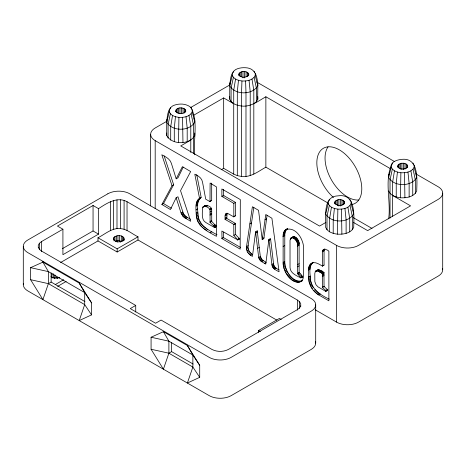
<?xml version="1.0" encoding="UTF-8"?>
<svg xmlns="http://www.w3.org/2000/svg" width="466" height="466" viewBox="0 0 466 466"><rect width="100%" height="100%" fill="white"/><g stroke="black" fill="none" stroke-linecap="round" stroke-linejoin="round"><path stroke-width="0.7" d="M150.652 205.96L150.652 134.301M155.19 208.669L155.19 140.633A15.495 8.947 0 0 1 155.195 127.975L167.108 121.108M194.776 133.031L194.776 135.6C189.499 145.031 171.983 145.031 166.706 135.6L166.706 133.031M194.089 118.364L194.776 119.587L194.776 122.15C189.499 131.587 171.983 131.587 166.706 122.15C167.341 116.681 167.469 109.388 172.519 105.998C175.606 104.378 179.113 103.901 182.561 104.116C185.666 104.506 188.829 105.427 191.101 107.698C198.563 122.197 193.011 139.317 194.776 154.805M166.706 122.15L169.257 111.793L169.257 109.696M390.875 168.948L265.865 96.771C258.321 100.965 250.766 107.227 241.539 106.032C236.99 105.444 231.596 103.889 229.732 99.217L229.732 96.648M257.797 83.198L257.797 85.767C252.52 95.198 235.004 95.198 229.732 85.767C230.367 80.292 230.489 73.005 235.546 69.615C238.627 67.995 242.134 67.512 245.582 67.733C261.1 68.316 257.121 89.117 257.797 99.217L256.422 101.658L253.813 103.732M229.732 85.767L232.284 75.41L232.284 73.308M257.797 99.217L257.797 96.648M311.224 263.494C314.969 260.937 319.297 264.496 322.402 266.022L322.414 251.809C322.489 247.982 327.19 249.362 328.88 251.203L328.88 300.803L318.668 294.908C313.28 291.803 309.605 286.06 308.708 279.944C308.842 274.328 306.226 265.288 313.053 262.445M322.356 266.121L324.045 265.072L324.056 250.859L324.889 248.832M442.566 268.637A15.495 8.947 0 0 1 438.162 276.134L358.5 322.128A15.5 8.947 0 0 1 336.58 322.128L336.58 245.401L155.19 140.633M442.7 269.808L442.7 193.081M199.046 198.895L199.53 198.353L194.8 174.197C198.167 175.729 201.842 178.047 202.494 182.014L205.71 199.163L209.997 201.656L210.102 183.033L216.515 186.965L216.504 236.326C208.185 231.911 197.328 226.791 196.343 216.055C196.215 209.84 193.961 200.613 201.172 197.409L196.722 174.668M216.999 234.713C209.391 230.618 199.798 226.057 198.231 216.492C197.968 210.504 195.638 202.448 200.695 197.945M287.493 228.62L285.396 231.27L284.79 234.281L284.767 262.434C285.186 270.95 292.415 283.293 302.213 280.759C292.264 286.369 283.299 272.185 283.124 263.383L283.124 236.192C282.903 232.983 284.464 229.598 287.691 228.526M329.322 299.16C321.196 295.456 312.232 289.776 310.566 280.235C310.304 274.503 308.177 266.942 312.867 262.544M169.257 111.793C170.783 115.62 175.199 116.89 178.921 117.374L178.519 142.421M232.284 75.41C233.81 79.232 238.219 80.501 241.947 80.991L241.539 92.588L241.539 176.433C250.766 177.628 258.321 171.366 265.865 167.172L328.058 203.077M328.186 201.452L328.186 203.549C329.712 207.37 334.122 208.646 337.85 209.129L337.442 234.177C343.337 234.474 351.02 233.402 353.7 227.356C354.003 215.688 355.983 193.052 337.85 195.871C322.332 196.46 326.311 217.255 325.635 227.356C327.499 232.027 332.893 233.583 337.442 234.177M391.207 165.063L391.207 167.166C392.733 170.987 397.149 172.257 400.871 172.746L400.463 197.788C406.358 198.091 414.041 197.019 416.721 190.967C417.029 179.305 419.004 156.663 400.871 159.483C397.76 159.873 394.603 160.799 392.331 163.065C383.827 180.295 391.219 200.625 388.656 218.886M315.82 271.084L317.655 270.915L322.315 273.501L322.402 287.289C322.216 288.244 327.19 290.563 325.571 291.256L318.01 286.864L316.035 284.813L314.853 281.668L314.789 273.478C314.969 268.393 321.75 269.622 323.957 272.552L324.045 286.34C325.285 288.291 330.149 290.312 325.571 291.256M216.474 226.47L211.733 221.472L211.68 209.018C210.62 205.617 205.174 204.032 202.815 207.265L202.425 209.001C202.506 213.451 201.096 220.034 206.024 222.637L214.61 227.577L216.474 226.47L214.61 227.577M301.013 277.777L297.477 273.612L297.465 246.165C299.323 242.052 291.372 233.6 290.027 240.345L290.027 267.467C290.079 273.07 296.335 275.569 300.413 277.724C305.37 277.922 300.518 274.02 299.125 272.662L299.108 245.215C300.133 241.633 295.491 234.142 291.926 237.905M175.461 116.727L174.29 128.179L174.29 141.623M238.487 80.338L237.31 91.796L237.31 175.641L241.539 176.433M334.39 208.483L333.213 219.935L333.213 233.379M397.411 172.094L396.24 183.546L396.24 196.996L400.463 197.788M225.94 213.766L228.049 213.614L233.798 216.876L233.833 203.362L221.868 196.402L221.868 188.986L240.316 199.582L240.182 249.141L222.002 238.65L221.868 231.049L237.794 239.926L233.833 235.371L233.769 224.385L225.154 219.41C225.136 217.342 224.35 213.981 227.041 213.131M223.517 189.388L223.517 195.452L235.481 202.413L235.441 215.927L233.798 216.876M239.163 239.128L239.268 238.47L235.481 234.421L235.417 223.435L226.802 218.461L227.128 213.335L225.486 214.284M264.49 263.342L266.133 262.393L262.084 259.772L260.319 256.405L257.226 230.839L255.584 231.788L252.45 256.393C248.704 254.815 245.716 250.778 246.514 246.601L252.397 206.764L258.543 210.312L262.218 239.594L263.861 238.65L267.07 215.368M250.539 255.292L252.182 254.343C249.386 252.525 247.516 249.007 248.157 245.652L253.83 207.248M211.68 183.103L211.68 200.386L209.997 201.656M279 269.826C276.338 268.725 273.525 266.657 273.525 263.476L270.525 238.493L268.882 239.442L265.777 264.088L261.111 261.339L259.329 259.148L258.671 257.354L255.584 231.788M256.958 232.948L257.226 230.839M262.218 239.594L265.795 214.5L271.917 218.269L279.076 271.765C276.093 270.239 271.882 268.433 271.882 264.426L268.882 239.442M172.519 115.492L170.696 126.67L170.696 140.115M235.546 79.104L233.716 90.288L233.716 174.133L237.31 175.641M331.448 207.248L329.619 218.426L329.619 231.87M394.469 170.859L392.64 182.037L392.64 216.533M170.381 113.791L168.08 124.597L168.08 138.041M233.402 77.408L231.101 88.208L231.101 101.658M329.311 205.547L327.004 216.346L327.004 229.796M392.331 169.164L390.03 179.963L390.03 218.088M170.055 109.05L170.381 107.698M233.076 72.661L233.402 71.31M328.979 200.799L329.311 199.454M391.999 164.416L392.331 163.065M328.186 203.549L325.635 213.906C330.907 223.342 348.422 223.342 353.7 213.906L351.148 203.549L351.148 201.452M391.207 167.166L388.656 177.523C393.933 186.953 411.449 186.953 416.721 177.523L414.169 167.166L414.169 165.063M302.259 276.891L302.655 276.833M42.913 261.339L42.913 262.131L48.388 271.62L48.388 283.643L42.913 299.621L30.581 279.687L30.581 267.665L42.913 262.131L79.214 283.089L91.546 302.865L91.546 314.888L79.214 320.585L84.696 304.607L84.696 292.584L79.214 283.089M163.409 331.699L168.884 341.188L168.884 353.211L163.409 369.188L151.077 349.255L151.077 337.233L163.409 331.699L187.384 345.539L199.71 365.315L199.71 377.338L187.384 383.035L192.86 367.057L192.86 355.034L187.384 345.539M190.53 219.27L185.852 216.521L183.47 213.766L177.936 196.745L176.142 197.759L170.399 209.543L161.877 204.51L172.006 185.684L173.649 184.734L164.149 155.906M172.006 185.684L161.824 154.794C165.605 156.751 170.061 158.912 171.377 163.345L176.195 178.816L178 177.802L183.22 167.143M316.688 271.072L317.736 269.989M54.149 278.616L54.941 277.072L54.941 274.899M117.17 242.227L117.962 240.683L117.962 235.621C120.211 235.511 123.146 235.918 124.172 238.225L124.172 240.398M161.877 204.51L163.519 203.56L173.649 184.734M300.727 306.698L300.727 303.791L299.603 301.793L297.465 300.098L127.032 201.696C117.147 196.25 106.638 203.333 98.536 208.657L98.536 234.13L62.916 254.692L62.916 229.225L41.538 241.563L39.4 243.264L38.276 245.262L38.276 247.417M185.718 111.718L185.718 110.291C183.849 106.947 177.633 106.947 175.764 110.291L175.764 111.718M117.962 235.621L114.974 236.501L113.454 238.225L113.454 239.204C115.469 242.809 122.156 242.809 124.172 239.204M185.718 111.199C183.849 114.543 177.633 114.543 175.764 111.199M178.921 117.374C183.744 117.618 190.029 116.745 192.225 111.793L192.225 109.696M230.414 81.981L229.732 83.198L229.732 99.217M248.739 75.335L248.739 73.902C246.869 70.558 240.66 70.558 238.79 73.902L238.79 75.335M248.739 74.816C246.869 78.16 240.66 78.16 238.79 74.816M241.947 80.991C246.764 81.235 253.05 80.362 255.246 75.41L255.246 73.308M344.642 203.473L344.642 202.046C342.772 198.702 336.563 198.702 334.693 202.046L334.693 203.473M344.642 202.955C342.772 206.298 336.563 206.298 334.693 202.955M337.85 209.129C342.667 209.374 348.958 208.5 351.148 203.549M300.727 305.894L299.603 307.892L297.465 309.587L228.416 349.453C223.342 352.034 217.045 352.034 211.972 349.453L161.079 320.066L155.597 323.235L130.253 308.597L135.728 305.434L135.728 311.987M388.656 174.954L389.343 173.736M407.663 167.09L407.663 165.657C405.793 162.314 399.583 162.314 397.714 165.657L397.714 167.09M407.663 166.572C405.793 169.915 399.583 169.915 397.714 166.572M400.871 172.746C405.688 172.991 411.979 172.111 414.169 167.166M202.815 207.265C204.725 204.795 209.752 207.958 210.038 209.968L210.09 222.422L214.634 226.86L214.715 227.571M300.564 281.709L302.848 279.256L303.593 276.39L303.657 248.908C303.96 239.938 296.096 226.29 285.85 229.569M190.303 107.728L229.79 84.946M193.804 115.172L223.668 97.93L233.716 103.732M190.786 140.115L180.738 145.916L319.571 226.074L325.851 222.445M98.536 208.657L93.054 205.494L57.434 226.062L62.916 229.225M62.432 248.646L93.054 230.967L98.536 234.13M60.603 262.515L97.988 240.934L97.988 237.765C105.182 234.159 111.956 227.559 120.63 228.608C127.212 229.208 132.268 234.031 137.994 236.815L137.994 239.984L276.868 320.159M221.181 169.77L223.668 168.331L233.716 174.133M30.581 279.687L48.388 283.643L51.132 282.064L84.934 301.578M199.53 198.353L201.172 197.409M198.225 199.506L199.867 198.557M197.537 200.264L199.18 199.314M196.984 201.155L198.627 200.205M196.565 202.197L198.207 201.248M55.157 284.639L63.726 279.693M97.988 237.765L117.164 248.838L137.994 236.815M196.285 203.374L197.928 202.425M176.195 178.816L182.387 166.665L190.658 171.558L180.523 190.658L190.705 221.268L184.81 217.867L182.917 216.253L181.029 212.968L182.672 212.018M196.139 204.696L197.782 203.747M196.128 205.145L197.77 204.195M181.385 213.859L183.027 212.91M196.116 206.094L197.759 205.145M57.609 286.392L66.172 281.447M97.988 240.934L117.164 252.007L137.994 239.984M181.822 214.715L183.47 213.766M182.34 215.513L183.983 214.57M182.917 216.253L184.559 215.304M210.038 201.335L211.68 200.386M183.54 216.911L185.188 215.962M196.116 209.898L197.759 208.949M184.21 217.471L185.852 216.521M203.205 206.793L205.646 205.419M202.995 207.015L204.091 206.38M204.3 206.316L205.943 205.366M204.609 206.31L206.257 205.36M221.868 196.402L223.517 195.452M184.81 217.867L186.458 216.917M204.935 206.351L206.584 205.401M205.279 206.438L206.921 205.489M222.206 196.646L223.849 195.697M205.634 206.572L207.277 205.623M206.001 206.753L207.644 205.803M185.858 218.472L187.501 217.523M196.116 213.148L197.759 212.199M196.192 214.622L197.834 213.673M196.343 216.055L197.992 215.106M210.003 209.059L211.646 208.11M210.038 209.257L211.68 208.308M196.588 217.441L198.231 216.492M210.038 209.968L211.68 209.018M196.92 218.787L198.563 217.838M210.038 212.071L211.68 211.121M197.339 220.092L198.982 219.142M210.044 214.174L211.686 213.224M197.84 221.35L199.489 220.406M210.044 215.141L211.686 214.191M198.446 222.597L200.095 221.647M233.833 203.362L235.481 202.413M199.232 223.925L200.875 222.975M200.13 225.183L201.772 224.233M201.137 226.371L202.78 225.428M210.05 221.507L211.692 220.558M210.05 222.206L211.692 221.257M210.09 222.422L211.733 221.472M202.256 227.495L203.898 226.546M225.195 215.007L226.837 214.057M225.095 215.927L226.738 214.977M203.491 228.544L205.133 227.594M204.836 229.522L206.485 228.573M225.095 218.158L226.738 217.208M213.247 225.509L214.89 224.56M225.095 219.276L226.738 218.327M206.135 230.332L207.784 229.383M213.69 225.946L215.339 224.996M225.154 219.41L226.802 218.461M214.191 226.429L215.834 225.48M214.634 226.86L216.276 225.911M214.739 227L216.381 226.051M214.308 227.42L216.451 226.196M214.482 227.519L216.48 226.342M233.833 216.521L235.481 215.572M210.189 232.674L211.838 231.724M233.769 224.385L235.417 223.435M233.833 224.729L235.481 223.779M221.868 238.359L223.517 237.41L223.517 232.097M222.002 238.65L223.651 237.701L240.573 247.469M249.84 223.954L251.489 223.004M233.833 235.371L235.481 234.421M264.944 219.859L266.587 218.909M237.625 239.419L239.268 238.47M237.736 239.594L239.378 238.644M237.788 239.763L239.437 238.819M237.514 240.077L239.437 238.976M255.758 233.023L257.401 232.074M246.514 246.601L248.157 245.652M246.357 248.005L247.999 247.056M262.375 238.726L264.018 237.782M246.502 249.421L248.145 248.471M246.951 250.877L248.594 249.927M285.186 230.088L286.835 229.138M284.615 230.699L286.264 229.75M247.65 252.287L249.293 251.337M284.138 231.41L285.786 230.46M269.016 240.357L270.659 239.407M283.753 232.214L285.396 231.27M283.462 233.122L285.105 232.173M248.559 253.58L250.201 252.63M257.582 248.372L259.23 247.423M283.258 234.13L284.901 233.181M283.147 235.231L284.79 234.281M249.636 254.657L251.279 253.708M283.124 236.192L284.767 235.243M283.124 236.309L284.767 235.359M283.124 236.577L284.767 235.627M290.819 238.109L292.98 236.845M290.603 238.324L293.265 236.751M291.92 237.654L293.563 236.705M290.429 238.575L292.071 237.625M292.234 237.654L293.877 236.705M292.566 237.701L294.209 236.751M258.671 257.354L260.319 256.405M290.167 239.175L291.262 238.545M292.904 237.794L294.553 236.845M293.265 237.934L294.908 236.984M293.632 238.12L295.281 237.171M258.933 258.263L260.576 257.314M294.011 238.347L295.654 237.398M294.378 238.604L296.021 237.654M259.329 259.148L260.972 258.199M294.728 238.895L296.37 237.945M295.065 239.215L296.708 238.266M259.836 259.981L261.478 259.032M283.124 246.491L284.767 245.541M295.386 239.559L297.034 238.615M295.7 239.943L297.343 238.994M260.436 260.721L262.084 259.772M295.997 240.351L297.64 239.402M296.277 240.788L297.92 239.844M261.111 261.339L262.754 260.389M296.545 241.254L298.188 240.305M261.671 261.717L263.313 260.768M296.772 241.714L298.421 240.765M296.976 242.174L298.619 241.225M297.139 242.629L298.782 241.679M297.267 243.083L298.916 242.134M297.366 243.532L299.015 242.582M297.43 243.98L299.079 243.031M297.465 244.423L299.108 243.473M297.465 245.128L299.108 244.178M297.465 246.165L299.108 245.215M271.882 264.426L273.525 263.476M272.033 265.544L273.676 264.595M272.243 266.29L273.886 265.34M272.569 267.012L274.212 266.063M272.983 267.694L274.631 266.744M283.124 262.399L284.767 261.449M273.478 268.3L275.121 267.35M283.124 263.383L284.767 262.434M274.025 268.806L275.674 267.857M274.491 269.121L276.134 268.171M283.188 264.601L284.837 263.651M283.345 265.83L284.988 264.88M283.59 267.065L285.239 266.115M283.928 268.311L285.576 267.362M284.359 269.569L286.002 268.62M284.883 270.833L286.526 269.884M297.477 264.653L299.12 263.704M323.241 249.776L324.342 249.147M322.833 250.294L324.476 249.345M285.495 272.109L287.138 271.16M322.548 250.976L324.196 250.026M322.414 251.809L324.056 250.859M286.2 273.391L287.842 272.441M297.477 266.797L299.12 265.847M286.963 274.631L288.605 273.682M287.767 275.785L289.409 274.835M310.566 264.018L312.214 263.069M288.605 276.856L290.254 275.907M310.007 264.636L311.649 263.686M309.529 265.346L311.177 264.397M309.15 266.156L310.793 265.206M289.491 277.841L291.134 276.891M297.477 273.612L299.125 272.662M297.506 273.699L299.149 272.75M308.853 267.059L310.502 266.109M297.623 273.822L299.265 272.878M308.655 268.055L310.298 267.105M290.411 278.744L292.054 277.794M298.624 274.876L300.267 273.926M308.544 269.156L310.187 268.206M291.372 279.565L293.015 278.616M308.521 270.035L310.164 269.086M292.368 280.299L294.017 279.35M299.854 276.175L301.496 275.225M293.411 280.951L295.054 280.002M151.077 349.255L168.884 353.211L171.628 351.632L193.145 364.051M300.902 277.282L302.545 276.332M300.966 277.392L302.609 276.443M300.611 277.841L302.65 276.577M294.43 281.487L296.073 280.544M301.024 277.654L302.667 276.705M300.861 277.969L302.626 276.932M322.402 266.022L324.045 265.072M295.415 281.901L297.063 280.951M296.364 282.186L298.013 281.237M315.575 271.264L318.016 269.89M315.365 271.48L318.319 269.837M315.185 271.736L316.833 270.787M316.985 270.781L318.633 269.831M297.279 282.344L298.927 281.394M317.311 270.828L318.96 269.878M317.655 270.915L319.297 269.965M298.158 282.373L299.801 281.423M318.01 271.049L319.653 270.099M298.997 282.28L300.64 281.33M318.383 271.235L320.026 270.286M299.801 282.058L302.37 280.608M308.521 277.008L310.164 276.058M318.552 271.329L320.194 270.379M318.674 271.398L320.317 270.449M318.761 271.451L320.41 270.501M308.521 277.445L310.164 276.495M319.029 271.602L320.672 270.653M319.385 271.812L321.027 270.863M319.851 272.08L321.493 271.13M308.574 278.697L310.216 277.748M320.177 272.266L321.82 271.317M320.928 272.703L322.577 271.754M308.708 279.944L310.35 278.994M321.726 273.163L323.369 272.214M322.105 273.379L323.748 272.435M308.923 281.184L310.566 280.235M322.315 273.501L323.957 272.552M322.402 273.769L324.045 272.82M309.214 282.408L310.857 281.458M322.402 275.057L324.045 274.107M309.587 283.625L311.23 282.676M322.402 276.507L324.045 275.557M310.041 284.831L311.684 283.881M310.572 286.031L312.214 285.081M311.189 287.225L312.832 286.275M311.917 288.437L313.56 287.487M313.554 290.638L315.197 289.695M314.457 291.634L316.099 290.691M322.402 287.289L324.045 286.34M322.437 287.475L324.08 286.526M315.424 292.561L317.066 291.611M316.443 293.417L318.086 292.467M317.527 294.197L319.169 293.248M325.722 290.598L327.365 289.648M325.827 290.737L327.476 289.788M318.668 294.908L320.311 293.959M325.897 290.883L327.546 289.934M325.932 291.029L327.575 290.079M325.693 291.314L327.569 290.207M258.554 332.369L258.554 330.47L279.379 318.447L281.248 319.53M115.434 241.371L117.962 240.683L122.191 241.371M51.953 277.952L54.941 277.072L59.165 277.759M59.165 277.509C56.561 278.656 53.124 278.505 50.957 276.524M176.142 197.759L181.029 212.968M216.358 226.622L215.95 226.47M30.581 267.665L48.388 271.62L84.696 292.584L91.546 302.865M151.077 337.233L168.884 341.188L192.86 355.034L199.71 365.315M388.656 190.967L390.03 193.407L392.64 195.487L396.24 196.996M256.743 82.051L394.696 161.667M416.115 174.028L438.162 186.755A15.5 8.947 0 0 1 438.162 199.407L358.5 245.401A15.495 8.947 0 0 1 336.58 245.401M392.64 195.487L410.575 205.844L367.651 230.623L353.426 222.416M353.187 217.581L372.031 228.462M315.167 309.756L336.58 322.128M258.554 330.47L260.412 331.542M135.728 305.434L41.538 251.058L39.4 249.357L38.276 247.359M48.388 283.643L84.696 304.607L91.546 314.888M168.884 353.211L192.86 367.057L199.71 377.338M163.519 203.56L171.43 208.232M58.25 277.375L59.17 278.103M416.033 173.736L416.721 174.954M353.012 210.119L353.7 211.343M120.449 242.227L119.657 240.683L119.657 235.621M56.636 277.072L57.429 278.616M255.246 75.41L257.797 85.767M192.225 111.793L194.776 122.15M413.045 163.065L413.377 164.416M350.024 199.454L350.356 200.799M254.121 71.31L254.448 72.661M191.101 107.698L191.427 109.05M413.045 169.164L415.346 179.963L415.346 193.407M350.024 205.547L352.325 216.346L352.325 229.796M254.121 77.408L256.422 88.208L256.422 101.658M191.101 113.791L193.402 124.597L193.402 153.279M410.907 170.859L412.736 182.037L412.736 195.487M347.886 207.248L349.716 218.426L349.716 231.87M251.984 79.104L253.813 90.288L253.813 174.133M188.963 115.492L190.786 126.67L190.786 152.458M407.966 172.094L409.136 183.546L409.136 196.996M344.945 208.483L346.116 219.935L346.116 233.379M249.042 80.338L250.213 91.796L250.213 175.641M186.021 116.727L187.192 128.179L187.192 141.623M404.505 172.746L404.913 197.788M341.485 209.129L341.887 234.177M245.582 80.991L245.984 92.588L245.984 176.433M182.561 117.374L182.963 142.421M407.179 164.795L407.179 167.649M406.253 164.055L406.253 168.343M404.977 163.525L404.977 169.24M403.474 163.24L403.474 169.671M401.902 163.24L401.902 169.671M400.399 163.525L400.399 169.24M399.129 164.055L399.129 168.343M398.197 164.795L398.197 167.649M344.153 201.178L344.153 204.038M343.226 200.444L343.226 204.731M341.951 199.908L341.951 205.623M340.454 199.629L340.454 206.054M338.881 199.629L338.881 206.054M337.378 199.908L337.378 205.623M336.103 200.444L336.103 204.731M335.176 201.178L335.176 204.038M315.703 304.84L315.703 343.127M299.603 301.793L299.603 308.335M297.465 300.098L297.465 310.175M265.865 96.771L265.865 167.172M248.25 73.04L248.25 75.894M247.324 72.306L247.324 76.587M246.048 71.77L246.048 76.768M244.551 71.484L244.551 77.915M242.972 71.484L242.972 77.915M241.475 71.77L241.475 76.768M240.2 72.306L240.2 76.587M239.274 73.04L239.274 75.894M223.668 97.93L223.668 168.331M185.229 109.423L185.229 112.283M184.303 108.689L184.303 112.976M183.027 108.153L183.027 113.156M181.53 107.873L181.53 113.588M179.952 107.873L179.952 113.588M178.455 108.153L178.455 113.156M177.179 108.689L177.179 112.976M176.253 109.423L176.253 112.283M171.628 342.434L171.628 351.632M166.706 119.587L166.706 135.6M127.032 201.696L127.032 230.489M124.09 200.462L124.09 229.255M123.647 237.293L123.647 240.91M122.645 236.501L122.645 240.84M121.276 235.924L121.276 240.986M120.63 199.815L120.63 228.608M117.164 248.838L117.164 252.007M116.995 199.815L116.995 228.608M116.349 235.924L116.349 240.986M114.974 236.501L114.974 240.84M113.978 237.293L113.978 240.91M113.535 200.462L113.535 229.255M110.593 201.696L110.593 230.489M93.054 205.494L93.054 230.967M53.328 273.758L53.328 277.375M51.953 273.612L51.953 277.223M51.132 272.866L51.132 282.064M41.538 241.563L41.538 251.64M39.4 243.264L39.4 249.741M23.3 246.31L23.3 284.592M315.406 341.38A15.5 8.947 0 0 1 311.166 349.453L231.153 395.651A15.5 8.947 0 0 1 209.234 395.651L27.838 290.924A15.5 8.947 0 0 1 23.434 283.427M358.75 200.001A31.775 18.355 60 0 1 331.623 180.22A31.775 18.355 60 0 1 328.058 146.837M333.487 197.491A31.775 18.355 60 0 1 319.577 151.98A31.775 18.355 60 0 1 354.393 165.249A31.775 18.355 60 0 1 351.958 204.533M107.85 193.786L27.838 239.984A15.5 8.947 0 0 0 27.838 252.636L209.234 357.364A15.5 8.947 0 0 0 231.153 357.364L311.166 311.172A15.5 8.947 0 0 0 311.166 298.514L129.769 193.786A15.5 8.947 0 0 0 107.85 193.786"/></g></svg>
